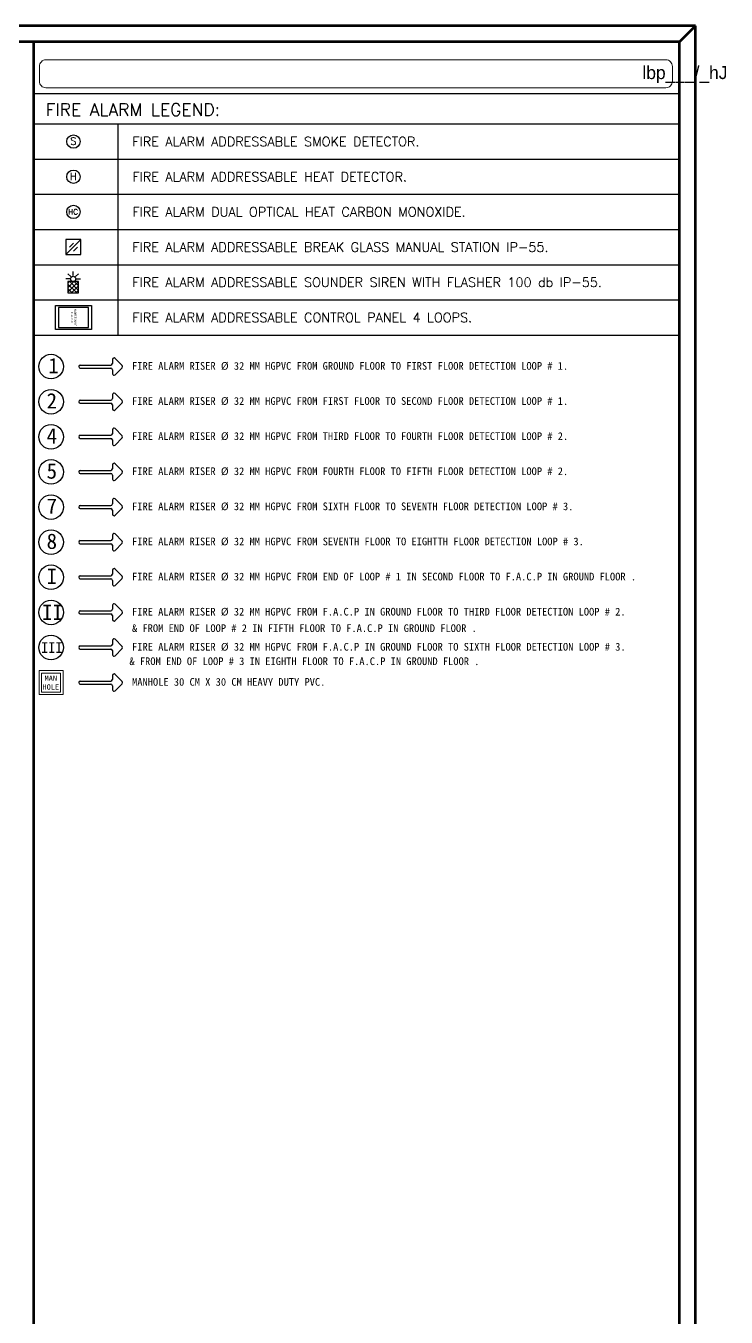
# Model space of a CAD drawing. Extents: x 845 to 946, y 417 to 812.
# Drawn here: x 924.47 to 942.02, y 779.73 to 812.1 of the extents above; entities that cross this region are included whole.
import ezdxf

# ---------------------------------------------------------------- set-up
doc = ezdxf.new("R2010")
doc.units = 0
doc.header["$MEASUREMENT"] = 0
doc.layers.get('0').update_dxf_attribs({"color": 252, "linetype": 'CONTINUOUS', "lineweight": 30})
doc.layers.add('FIRE ALRM', color=1, linetype='CONTINUOUS')
doc.layers.add('TEXT-AUS', color=3, linetype='CONTINUOUS')
for name, color, linetype, lineweight in [('UG-BORDER', 20, 'CONTINUOUS', 80), ('UG-Khartosha', 252, 'CONTINUOUS', 20), ('WIRRING', 3, 'CONTINUOUS', 13)]:
    doc.layers.add(name, color=color, linetype=linetype, lineweight=lineweight)
doc.styles.add('A', font='ROMANS.shx')
doc.styles.add('ARAB', font='sosa.shx', dxfattribs={"width": 0.9, "height": 0.07})
doc.styles.add('B', font='ROMANS', dxfattribs={"width": 0.8})

# ---------------------------------------------------------------- blocks, each defined once
blk = doc.blocks.new('A$C476D1BCC')
at = {"layer": 'UG-Khartosha', "color": 14}
blk.add_lwpolyline([(-0.15879, -0.00448), (-0.00341, -0.00448, -0.414214), (-0.00178, -0.00611), (-0.00178, -0.00985, -0.414214), (-0.00341, -0.01148), (-0.15879, -0.01148, -0.414214), (-0.16042, -0.00985), (-0.16042, -0.00611, -0.414214)], format="xyb", close=True, dxfattribs=at)
at = {"layer": 'UG-Khartosha', "style": 'ARAB'}
blk.add_text('lbp___/_hJ', height=0.003256, dxfattribs=at).set_placement((-0.00929, -0.00931))
blk = doc.blocks.new('SMOK DETEC.')
at = {"layer": 'FIRE ALRM', "color": 1}
blk.add_circle((-81102, 60801), 204, dxfattribs=at)
at = {"layer": 'FIRE ALRM', "color": 2, "style": 'B'}
blk.add_text('S', height=218, dxfattribs=at).set_placement((-81199, 60705))
blk = doc.blocks.new('HEAT DETEC.')
at = {"layer": 'FIRE ALRM'}
blk.add_circle((-81102, 59340), 204, dxfattribs=at)
at = {"layer": 'FIRE ALRM', "color": 2, "style": 'B'}
blk.add_text('H', height=218, dxfattribs=at).set_placement((-81212, 59239))
blk = doc.blocks.new('MANUAL STATION')
at = {"layer": 'FIRE ALRM', "color": 4}
for p, q in [((327, 327), (0, 0)), ((327, 327), (0, 327)), ((0, 327), (0, 0)), ((327, 327), (0, 0)), ((327, 327), (0, 327)), ((327, 0), (327, 327)), ((327, 0), (327, 327)), ((0, 0), (327, 0)), ((0, 0), (327, 0))]:
    blk.add_line(p, q, dxfattribs=at)
at = {"layer": 'FIRE ALRM', "color": 2}
for p, q in [((163, 250), (77, 163)), ((163, 250), (77, 163)), ((250, 163), (163, 77)), ((250, 163), (163, 77))]:
    blk.add_line(p, q, dxfattribs=at)
blk = doc.blocks.new('CARBON MONOXIDE')
at = {"layer": 'FIRE ALRM'}
blk.add_circle((3633858, 304639), 137, dxfattribs=at)
at = {"layer": 'FIRE ALRM', "color": 2, "style": 'B', "width": 1}
blk.add_text('HC', height=109.3, dxfattribs=at).set_placement((3633750, 304585))
blk = doc.blocks.new('F.A.C.P')
at = {"layer": 'FIRE ALRM', "color": 141, "ltscale": 0.02}
for p, q in [((143.399, -6.359), (143.399, -6.959)), ((143.799, -6.359), (143.399, -6.359)), ((143.799, -6.959), (143.799, -6.359)), ((143.399, -6.959), (143.799, -6.959))]:
    blk.add_line(p, q, dxfattribs=at)
at = {"layer": 'FIRE ALRM', "color": 1, "ltscale": 0.02}
blk.add_lwpolyline([(143.359, -6.299), (143.839, -6.299), (143.839, -7.019), (143.359, -7.019)], close=True, dxfattribs=at)
at = {"layer": 'FIRE ALRM', "color": 3, "ltscale": 0.02, "insert": (143.599, -6.604), "char_height": 0.04, "width": 0.323, "attachment_point": 2}
blk.add_mtext('{\\f@MS Mincho|b0|i0|c0|p49;\\C2;ADDRESSABLE\\PF.A.C.P}', dxfattribs=at)
blk = doc.blocks.new('SIREN')
at = {"layer": 'FIRE ALRM', "linetype": 'Continuous'}
h = blk.add_hatch(dxfattribs=at)
h.set_pattern_fill('ANSI37', color=1, scale=0.5, style=0)
h.paths.add_polyline_path([(126.92, -14.104), (126.707, -14.104), (126.707, -14.331), (126.92, -14.331)])
at = {"layer": 'FIRE ALRM', "color": 2, "ltscale": 0.02}
for p, q in [((126.747, -14.051), (126.667, -14.051)), ((126.766, -14.003), (126.71, -13.947)), ((126.813, -13.984), (126.813, -13.904)), ((126.861, -14.003), (126.917, -13.947)), ((126.88, -14.051), (126.96, -14.051))]:
    blk.add_line(p, q, dxfattribs=at)
at = {"layer": 'FIRE ALRM', "color": 4}
for p, q in [((126.707, -14.104), (126.707, -14.218)), ((126.92, -14.104), (126.707, -14.104)), ((126.707, -14.104), (126.707, -14.331)), ((126.92, -14.104), (126.707, -14.104)), ((126.92, -14.218), (126.92, -14.104)), ((126.92, -14.331), (126.92, -14.104)), ((126.707, -14.331), (126.92, -14.331))]:
    blk.add_line(p, q, dxfattribs=at)
blk.add_circle((126.813, -14.051), 0.0534, dxfattribs=at)
blk.add_circle((126.813, -14.051), 0.0534, dxfattribs=at)

msp = doc.modelspace()

# ---------------------------------------------------------------- linework, layer by layer
at = {"layer": 'FIRE ALRM', "color": 170, "ltscale": 0.02}
for p, q in [((926.638, 803.734), (926.638, 803.632)), ((926.883, 803.582), (926.704, 803.761)), ((925.831, 803.593), (926.6, 803.593)), ((925.831, 803.516), (926.6, 803.516)), ((926.638, 803.478), (926.638, 803.375)), ((926.704, 803.348), (926.883, 803.527)), ((925.831, 802.713), (926.6, 802.713)), ((926.638, 802.854), (926.638, 802.752)), ((926.883, 802.702), (926.704, 802.881)), ((925.831, 802.636), (926.6, 802.636)), ((926.638, 802.598), (926.638, 802.495)), ((926.704, 802.468), (926.883, 802.647)), ((925.831, 801.833), (926.6, 801.833)), ((925.831, 801.756), (926.6, 801.756)), ((926.638, 801.974), (926.638, 801.872)), ((926.638, 801.718), (926.638, 801.615)), ((926.883, 801.822), (926.704, 802.001)), ((926.704, 801.588), (926.883, 801.767)), ((926.638, 801.094), (926.638, 800.992)), ((926.883, 800.942), (926.704, 801.121)), ((925.831, 800.953), (926.6, 800.953)), ((925.831, 800.876), (926.6, 800.876)), ((926.638, 800.838), (926.638, 800.735)), ((926.704, 800.708), (926.883, 800.887)), ((926.638, 800.214), (926.638, 800.112)), ((926.883, 800.062), (926.704, 800.241)), ((925.831, 800.073), (926.6, 800.073)), ((925.831, 799.996), (926.6, 799.996)), ((926.638, 799.958), (926.638, 799.855)), ((926.704, 799.828), (926.883, 800.007)), ((925.831, 799.193), (926.6, 799.193)), ((925.831, 799.116), (926.6, 799.116)), ((926.638, 799.334), (926.638, 799.232)), ((926.883, 799.182), (926.704, 799.361)), ((926.704, 798.948), (926.883, 799.127)), ((926.638, 799.078), (926.638, 798.975)), ((926.883, 798.302), (926.704, 798.481)), ((925.831, 798.313), (926.6, 798.313)), ((925.831, 798.236), (926.6, 798.236)), ((926.638, 798.454), (926.638, 798.352)), ((926.638, 798.198), (926.638, 798.095)), ((926.704, 798.068), (926.883, 798.247)), ((926.638, 797.574), (926.638, 797.472)), ((926.883, 797.422), (926.704, 797.601)), ((925.831, 797.433), (926.6, 797.433)), ((925.831, 797.356), (926.6, 797.356)), ((926.638, 797.318), (926.638, 797.215)), ((926.704, 797.188), (926.883, 797.367)), ((925.831, 796.553), (926.6, 796.553)), ((926.638, 796.694), (926.638, 796.592)), ((926.883, 796.542), (926.704, 796.721)), ((925.831, 796.476), (926.6, 796.476)), ((926.638, 796.438), (926.638, 796.335)), ((926.704, 796.308), (926.883, 796.487)), ((925.831, 795.673), (926.6, 795.673)), ((925.831, 795.596), (926.6, 795.596)), ((926.638, 795.814), (926.638, 795.712)), ((926.638, 795.558), (926.638, 795.455)), ((926.883, 795.662), (926.704, 795.841)), ((926.704, 795.428), (926.883, 795.607))]:
    msp.add_line(p, q, dxfattribs=at)
at = {"layer": 'FIRE ALRM', "color": 3, "ltscale": 0.02}
for centre in [(925.101, 803.555), (925.101, 802.675), (925.101, 801.795), (925.101, 800.915), (925.101, 800.035), (925.101, 799.155), (925.101, 798.275), (925.101, 797.395), (925.101, 796.515)]:
    msp.add_circle(centre, 0.308, dxfattribs=at)
at = {"layer": 'FIRE ALRM', "color": 170, "ltscale": 0.02}
for centre, radius, start, end in [((926.677, 803.734), 0.0384, 45, 180), ((925.831, 803.555), 0.0385, 90, 180), ((925.831, 803.555), 0.0385, 180, 270), ((926.6, 803.632), 0.0385, 270, 0), ((926.6, 803.478), 0.0385, 0, 90), ((926.677, 803.375), 0.0385, 180, 315), ((926.856, 803.555), 0.0385, 315, 45), ((925.831, 802.675), 0.0385, 90, 180), ((926.6, 802.752), 0.0385, 270, 0), ((926.677, 802.854), 0.0384, 45, 180), ((926.856, 802.675), 0.0385, 315, 45), ((925.831, 802.675), 0.0385, 180, 270), ((926.6, 802.598), 0.0385, 0, 90), ((926.677, 802.495), 0.0385, 180, 315), ((925.831, 801.795), 0.0385, 90, 180), ((925.831, 801.795), 0.0385, 180, 270), ((926.6, 801.872), 0.0385, 270, 0), ((926.6, 801.718), 0.0385, 0, 90), ((926.677, 801.974), 0.0384, 45, 180), ((926.856, 801.795), 0.0385, 315, 45), ((926.677, 801.615), 0.0385, 180, 315), ((926.677, 801.094), 0.0384, 45, 180), ((925.831, 800.915), 0.0385, 90, 180), ((925.831, 800.915), 0.0385, 180, 270), ((926.6, 800.992), 0.0385, 270, 0), ((926.6, 800.838), 0.0385, 0, 90), ((926.677, 800.735), 0.0385, 180, 315), ((926.856, 800.915), 0.0385, 315, 45), ((926.6, 800.112), 0.0385, 270, 0), ((926.677, 800.214), 0.0384, 45, 180), ((925.831, 800.035), 0.0385, 90, 180), ((925.831, 800.035), 0.0385, 180, 270), ((926.6, 799.958), 0.0385, 0, 90), ((926.677, 799.855), 0.0385, 180, 315), ((926.856, 800.035), 0.0385, 315, 45), ((925.831, 799.155), 0.0385, 90, 180), ((925.831, 799.155), 0.0385, 180, 270), ((926.6, 799.232), 0.0385, 270, 0), ((926.6, 799.078), 0.0385, 0, 90), ((926.677, 799.334), 0.0384, 45, 180), ((926.856, 799.155), 0.0385, 315, 45), ((926.677, 798.975), 0.0385, 180, 315), ((926.677, 798.454), 0.0384, 45, 180), ((925.831, 798.275), 0.0385, 90, 180), ((925.831, 798.275), 0.0385, 180, 270), ((926.6, 798.352), 0.0385, 270, 0), ((926.6, 798.198), 0.0385, 0, 90), ((926.856, 798.275), 0.0385, 315, 45), ((926.677, 798.095), 0.0385, 180, 315), ((926.677, 797.574), 0.0384, 45, 180), ((925.831, 797.395), 0.0385, 90, 180), ((925.831, 797.395), 0.0385, 180, 270), ((926.6, 797.472), 0.0385, 270, 0), ((926.6, 797.318), 0.0385, 0, 90), ((926.677, 797.215), 0.0385, 180, 315), ((926.856, 797.395), 0.0385, 315, 45), ((925.831, 796.515), 0.0385, 90, 180), ((926.6, 796.592), 0.0385, 270, 0), ((926.677, 796.694), 0.0384, 45, 180), ((926.856, 796.515), 0.0385, 315, 45), ((925.831, 796.515), 0.0385, 180, 270), ((926.6, 796.438), 0.0385, 0, 90), ((926.677, 796.335), 0.0385, 180, 315), ((925.831, 795.635), 0.0385, 90, 180), ((925.831, 795.635), 0.0385, 180, 270), ((926.6, 795.712), 0.0385, 270, 0), ((926.6, 795.558), 0.0385, 0, 90), ((926.677, 795.814), 0.0384, 45, 180), ((926.856, 795.635), 0.0385, 315, 45), ((926.677, 795.455), 0.0385, 180, 315)]:
    msp.add_arc(centre, radius, start, end, dxfattribs=at)
at = {"layer": 'TEXT-AUS', "color": 6}
for p, q in [((940.839, 810.395), (924.672, 810.395)), ((924.672, 810.395), (924.672, 804.347)), ((940.839, 810.395), (940.839, 804.347)), ((924.672, 809.636), (940.839, 809.636)), ((926.772, 809.636), (926.773, 804.347)), ((924.672, 808.755), (940.839, 808.755)), ((924.672, 807.873), (940.839, 807.873)), ((924.672, 806.991), (940.612, 806.991)), ((924.672, 806.991), (940.612, 806.991)), ((924.672, 806.991), (940.839, 806.991)), ((924.672, 806.11), (940.839, 806.11)), ((924.672, 805.228), (940.612, 805.228)), ((924.672, 805.228), (940.839, 805.228)), ((924.672, 804.347), (940.839, 804.347))]:
    msp.add_line(p, q, dxfattribs=at)
at = {"layer": 'UG-BORDER'}
for p, q in [((941.255, 812.096), (845.255, 812.096)), ((941.255, 812.096), (940.851, 811.692)), ((941.255, 745.396), (941.255, 812.096)), ((940.851, 811.692), (845.66, 811.692)), ((924.672, 745.801), (924.672, 811.692)), ((940.851, 745.801), (940.851, 811.692))]:
    msp.add_line(p, q, dxfattribs=at)
at = {"layer": 'WIRRING', "color": 1}
for p, q in [((924.801, 795.935), (925.401, 795.935)), ((924.801, 795.935), (924.801, 795.335)), ((925.401, 795.935), (925.401, 795.335)), ((925.401, 795.335), (924.801, 795.335))]:
    msp.add_line(p, q, dxfattribs=at)
msp.add_lwpolyline([(925.341, 795.875), (924.861, 795.875), (924.861, 795.395), (925.341, 795.395)], close=True, dxfattribs=at)

# ---------------------------------------------------------------- block references
at = {"xscale": 99.99999999997229, "yscale": 99.99999999997229, "zscale": 99.99999999997229}
msp.add_blockref('A$C476D1BCC', (940.851, 811.692), dxfattribs=at)
at = {"layer": 'FIRE ALRM', "color": 4}
for name, p, xscale, yscale, zscale in [('SMOK DETEC.', (992.395, 759.166), 0.0008228375173758, 0.0008228375173758, 0.0008228375173758), ('HEAT DETEC.', (992.395, 759.487), 0.0008228375173758, 0.0008228375173758, 0.0008228375173758), ('MANUAL STATION', (925.474, 806.362), 0.0011519725244398, 0.0011519725244398, 0.0011519725244398)]:
    msp.add_blockref(name, p, dxfattribs=dict(at, xscale=xscale, yscale=yscale, zscale=zscale))
at = {"layer": 'FIRE ALRM', "xscale": 0.0012302270470173, "yscale": 0.0012302270470173, "zscale": 0.0012302270470173}
msp.add_blockref('CARBON MONOXIDE', (-3544.809, 432.657), dxfattribs=at)
at = {"layer": 'FIRE ALRM', "color": 3, "xscale": 1.25928487702606, "yscale": 1.25928487702606, "zscale": 1.25928487702606, "rotation": 270}
msp.add_blockref('F.A.C.P', (934.048, 985.619), dxfattribs=at)
at = {"layer": 'WIRRING', "color": 3, "xscale": 1.25928487702606, "yscale": 1.25928487702606, "zscale": 1.25928487702606}
msp.add_blockref('SIREN', (765.961, 823.447), dxfattribs=at)

# ---------------------------------------------------------------- texts
at = {"layer": 'FIRE ALRM', "color": 7, "ltscale": 0.02, "attachment_point": 1}
for s, insert, char_height, width in [('{\\f@MS Mincho|b0|i0|c0|p49;1}', (925.031, 803.771), 0.38491, 0.19334), ('{\\f@MS Mincho|b0|i0|c0|p49;\\C32;FIRE ALARM RISER %%C 32 MM HGPVC FROM GROUND FLOOR TO FIRST FLOOR DETECTION LOOP # 1.}', (927.131, 803.669), 0.192457, 11.67202), ('{\\f@MS Mincho|b0|i0|c0|p49;2}', (924.989, 802.891), 0.38491, 0.19334), ('{\\f@MS Mincho|b0|i0|c0|p49;\\C32;FIRE ALARM RISER %%C 32 MM HGPVC FROM FIRST FLOOR TO SECOND FLOOR DETECTION LOOP # 1.}', (927.131, 802.789), 0.192457, 11.67202), ('{\\f@MS Mincho|b0|i0|c0|p49;4}', (924.989, 802.011), 0.38491, 0.19334), ('{\\f@MS Mincho|b0|i0|c0|p49;\\C32;FIRE ALARM RISER %%C 32 MM HGPVC FROM THIRD FLOOR TO FOURTH FLOOR DETECTION LOOP # 2.}', (927.131, 801.909), 0.192457, 11.69336), ('{\\f@MS Mincho|b0|i0|c0|p49;5}', (924.989, 801.131), 0.38491, 0.19334), ('{\\f@MS Mincho|b0|i0|c0|p49;\\C32;FIRE ALARM RISER %%C 32 MM HGPVC FROM FOURTH FLOOR TO FIFTH FLOOR DETECTION LOOP # 2.}', (927.131, 801.029), 0.192457, 11.67733), ('{\\f@MS Mincho|b0|i0|c0|p49;7}', (924.989, 800.251), 0.38491, 0.19334), ('{\\f@MS Mincho|b0|i0|c0|p49;\\C32;FIRE ALARM RISER %%C 32 MM HGPVC FROM SIXTH FLOOR TO SEVENTH FLOOR DETECTION LOOP # 3.}', (927.131, 800.149), 0.192457, 11.81946), ('{\\f@MS Mincho|b0|i0|c0|p49;8}', (924.989, 799.371), 0.38491, 0.19334), ('{\\f@MS Mincho|b0|i0|c0|p49;\\C32;FIRE ALARM RISER %%C 32 MM HGPVC FROM SEVENTH FLOOR TO EIGHTTH FLOOR DETECTION LOOP # 3.}', (927.131, 799.269), 0.192457, 12.03812), ('{\\f@MS Mincho|b0|i0|c0|p49;I}', (924.989, 798.491), 0.38491, 0.19334), ('{\\f@MS Mincho|b0|i0|c0|p49;\\C32;FIRE ALARM RISER %%C 32 MM HGPVC FROM END OF LOOP # 1 IN SECOND FLOOR TO F.A.C.P IN GROUND FLOOR .}', (927.131, 798.389), 0.192457, 13.51131), ('{\\f@MS Mincho|b0|i0|c0|p49;II}', (924.874, 797.592), 0.38491, 0.19334), ('{\\f@MS Mincho|b0|i0|c0|p49;\\C32;FIRE ALARM RISER %%C 32 MM HGPVC FROM F.A.C.P IN GROUND FLOOR TO THIRD FLOOR DETECTION LOOP # 2.}', (927.13, 797.509), 0.192457, 13.36485), ('{\\f@MS Mincho|b0|i0|c0|p49;\\C32;& FROM END OF LOOP # 2 IN FIFTH FLOOR TO F.A.C.P IN GROUND FLOOR .}', (927.13, 797.096), 0.19246, 13.36485), ('{\\f@MS Mincho|b0|i0|c0|p49;III}', (924.849, 796.645), 0.264, 0.19334), ('{\\f@MS Mincho|b0|i0|c0|p49;\\C32;FIRE ALARM RISER %%C 32 MM HGPVC FROM F.A.C.P IN GROUND FLOOR TO SIXTH FLOOR DETECTION LOOP # 3.}', (927.131, 796.629), 0.192457, 13.6175), ('{\\f@MS Mincho|b0|i0|c0|p49;\\C32;& FROM END OF LOOP # 3 IN EIGHTH FLOOR TO F.A.C.P IN GROUND FLOOR .}', (927.065, 796.267), 0.19246, 13.23041), ('{\\f@MS Mincho|b0|i0|c0|p49;\\C32;MANHOLE 30 CM X 30 CM HEAVY DUTY PVC.}', (927.131, 795.749), 0.19246, 5.20885)]:
    msp.add_mtext(s, dxfattribs=dict(at, insert=insert, char_height=char_height, width=width))
at = {"layer": 'FIRE ALRM', "color": 5, "ltscale": 0.02, "insert": (925.094, 795.813), "char_height": 0.13284, "width": 0.39459, "attachment_point": 2}
msp.add_mtext('{\\f@MS Mincho|b0|i0|c0|p49;MAN\\PHOLE}', dxfattribs=at)
at = {"layer": 'TEXT-AUS', "color": 4, "style": 'A'}
msp.add_text('FIRE ALARM LEGEND:', height=0.31362, dxfattribs=at).set_placement((924.967, 809.839))
at = {"layer": 'TEXT-AUS', "color": 3, "style": 'A'}
for s, p in [('FIRE ALARM ADDRESSABLE SMOKE DETECTOR.  ', (927.138, 809.077)), ('FIRE ALARM ADDRESSABLE HEAT DETECTOR.  ', (927.139, 808.196)), ('FIRE ALARM DUAL OPTICAL HEAT CARBON MONOXIDE.  ', (927.139, 807.315)), ('FIRE ALARM ADDRESSABLE BREAK GLASS MANUAL STATION IP-55.  ', (927.138, 806.433)), ('FIRE ALARM ADDRESSABLE SOUNDER SIREN WITH FLASHER 100 db IP-55.  ', (927.138, 805.551)), ('FIRE ALARM ADDRESSABLE CONTROL PANEL 4 LOOPS.  ', (927.138, 804.67))]:
    msp.add_text(s, height=0.2351, dxfattribs=at).set_placement(p)

doc.saveas('drawing.dxf')
